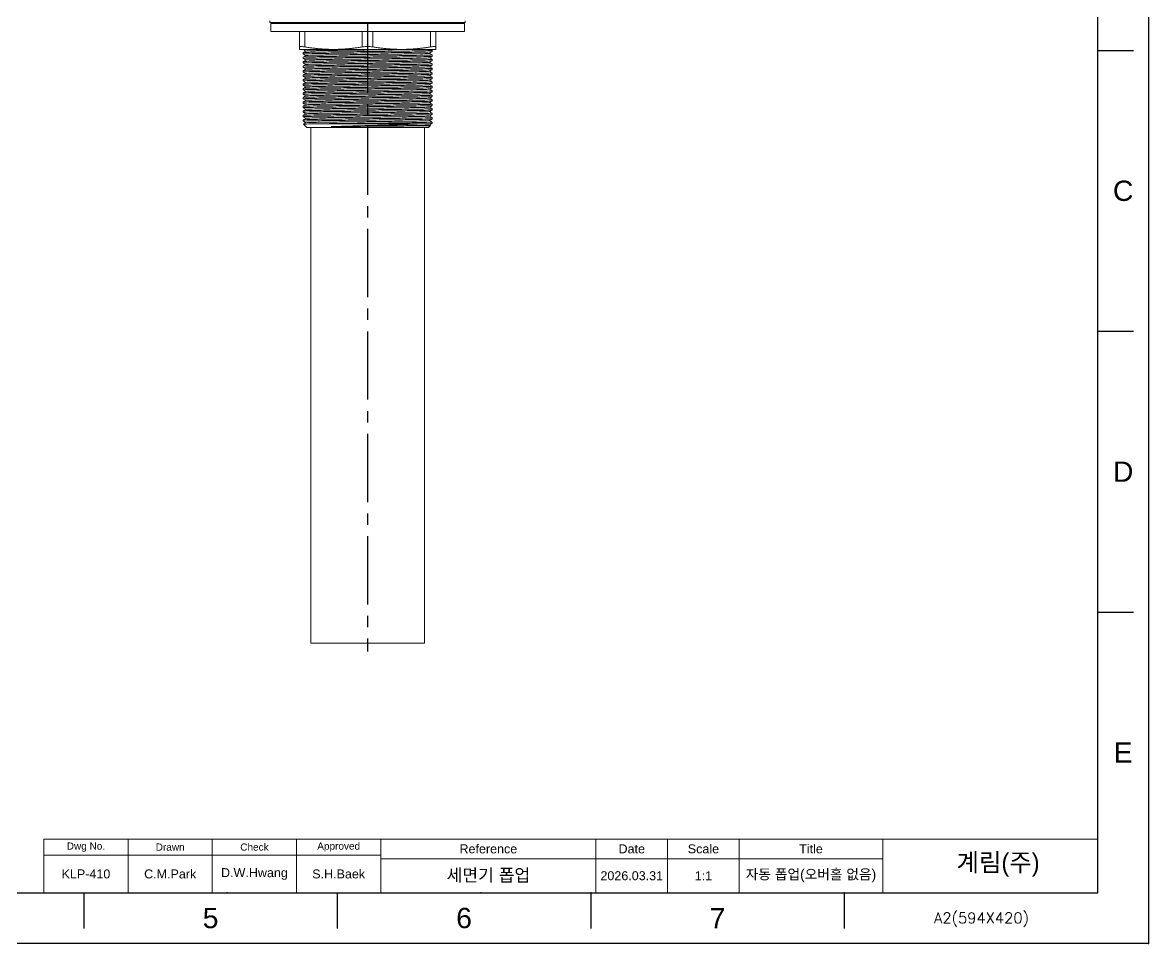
# Model space of a CAD drawing. Header units: millimetres. Extents: x -121 to 473, y -80 to 340.
# Drawn here: x 158.4 to 472.5, y -80 to 177 of the extents above; entities that cross this region are included whole.
import ezdxf

# ---------------------------------------------------------------- set-up
doc = ezdxf.new("R2010")
doc.units = ezdxf.units.MM
for name, pattern in [('CENTER', [47.5, 22, -8.5, 8.5, -8.5]), ('CENTER2', [28.575, 19.05, -3.175, 3.175, -3.175]), ('CENTERX2', [101.6, 63.5, -12.7, 12.7, -12.7])]:
    doc.linetypes.add(name, pattern=pattern)
for name, color, linetype in [('1', 7, 'Continuous'), ('Layer1', 1, 'CENTER'), ('TEXT', 2, 'Continuous')]:
    doc.layers.add(name, color=color, linetype=linetype)
doc.layers.add('FORM', color=7, linetype='Continuous', lineweight=13)
doc.styles.add('ROMANS', font='romans')
doc.styles.get("Standard").update_dxf_attribs({"font": 'arial.ttf'})

msp = doc.modelspace()

# ---------------------------------------------------------------- linework, layer by layer
for p, q in [((458.38, -65.82), (458.38, 325.9)), ((458.38, 169.21), (468.38, 169.21)), ((458.38, 90.87), (468.38, 90.87)), ((458.38, 12.52), (468.38, 12.52)), ((-107.28, -65.82), (458.38, -65.82)), ((175.55, -65.82), (175.55, -75.82)), ((246.25, -65.82), (246.25, -75.82)), ((316.96, -65.82), (316.96, -75.82)), ((387.67, -65.82), (387.67, -75.82)), ((458.38, -79.96), (458.38, -79.96))]:
    msp.add_line(p, q)
at = {"color": 0, "linetype": 'Continuous', "lineweight": 0}
for p, q in [((227.45, 177.53), (227.45, 177.03)), ((227.45, 177.03), (281.95, 177.03)), ((227.7, 176.73), (281.7, 176.73)), ((227.7, 176.73), (227.7, 174.53)), ((281.7, 176.73), (281.7, 174.53)), ((281.95, 177.53), (281.95, 177.03)), ((227.7, 174.53), (281.7, 174.53)), ((235.7, 170.22), (235.7, 174.53)), ((237.2, 170.22), (237.2, 174.53)), ((253.2, 170.22), (253.2, 174.53)), ((256.2, 170.22), (256.2, 174.53)), ((272.2, 170.22), (272.2, 174.53)), ((273.7, 170.22), (273.7, 174.53)), ((235.7, 169.53), (245.2, 169.53)), ((236.7, 169.53), (236.7, 169.49)), ((236.7, 168.62), (236.7, 168.24)), ((236.7, 167.37), (236.7, 166.99)), ((245.2, 169.53), (264.2, 169.53)), ((264.2, 169.53), (273.7, 169.53)), ((272.7, 169.25), (272.7, 168.86)), ((272.7, 168), (272.7, 167.61)), ((272.7, 166.75), (272.7, 166.36)), ((236.7, 166.12), (236.7, 165.74)), ((236.7, 164.87), (236.7, 164.49)), ((236.7, 163.62), (236.7, 163.24)), ((272.7, 165.5), (272.7, 165.11)), ((272.7, 164.25), (272.7, 163.86)), ((236.7, 162.37), (236.7, 161.99)), ((236.7, 161.12), (236.7, 160.74)), ((272.7, 163), (272.7, 162.61)), ((272.7, 161.75), (272.7, 161.36)), ((272.7, 160.5), (272.7, 160.11)), ((236.7, 159.87), (236.7, 159.49)), ((236.7, 158.62), (236.7, 158.24)), ((236.7, 157.37), (236.7, 156.99)), ((272.7, 159.25), (272.7, 158.86)), ((272.7, 158), (272.7, 157.61)), ((236.7, 156.12), (236.7, 155.74)), ((236.7, 154.87), (236.7, 154.49)), ((272.7, 156.75), (272.7, 156.36)), ((272.7, 155.5), (272.7, 155.11)), ((272.7, 154.25), (272.7, 153.86)), ((236.7, 153.62), (236.7, 153.24)), ((236.7, 152.37), (236.7, 151.99)), ((236.7, 151.12), (236.7, 150.74)), ((272.7, 153), (272.7, 152.61)), ((272.7, 151.75), (272.7, 151.36)), ((236.7, 149.87), (236.7, 149.49)), ((237.7, 147.74), (236.77, 148.67)), ((237.7, 147.74), (271.7, 147.74)), ((238.82, 147.74), (238.82, 3.84)), ((239.9, 148.74), (269.49, 148.74)), ((270.57, 147.74), (270.57, 3.84)), ((271.7, 147.74), (272.22, 148.27)), ((271.95, 148.43), (272.22, 148.27)), ((272.7, 150.5), (272.7, 150.11)), ((272.7, 149.25), (272.7, 148.86)), ((238.82, 3.84), (270.57, 3.84))]:
    msp.add_line(p, q, dxfattribs=at)
msp.add_lwpolyline([(-121.42, 340.04), (472.52, 340.04), (472.52, -79.96), (-121.42, -79.96)], close=True)
for centre, start, end in [((228, 176.73), 90, 180), ((281.4, 176.73), 0, 90)]:
    msp.add_arc(centre, 0.3, start, end, dxfattribs=at)
for points, knots in [([(237.2, 170.22), (237.12, 170.23), (237.05, 170.24), (236.8, 170.28), (236.63, 170.3), (236.33, 170.32), (236.2, 170.33), (235.99, 170.33), (235.91, 170.32), (235.77, 170.3), (235.73, 170.28), (235.7, 170.24), (235.7, 170.23), (235.7, 170.22)], [6.363823, 6.363823, 6.363823, 6.363823, 6.616137, 6.616137, 7.249257, 7.249257, 7.882377, 7.882377, 8.515497, 8.515497, 9.148617, 9.148617, 9.400932, 9.400932, 9.400932, 9.400932]), ([(256.2, 170.22), (256.12, 170.23), (256.04, 170.24), (255.76, 170.28), (255.55, 170.3), (255.13, 170.32), (254.91, 170.33), (254.49, 170.33), (254.27, 170.32), (253.84, 170.3), (253.63, 170.28), (253.35, 170.24), (253.27, 170.23), (253.2, 170.22)], [6.363823, 6.363823, 6.363823, 6.363823, 6.616137, 6.616137, 7.249257, 7.249257, 7.882377, 7.882377, 8.515497, 8.515497, 9.148617, 9.148617, 9.400932, 9.400932, 9.400932, 9.400932]), ([(273.7, 170.22), (273.7, 170.23), (273.69, 170.24), (273.67, 170.28), (273.62, 170.3), (273.49, 170.32), (273.4, 170.33), (273.19, 170.33), (273.06, 170.32), (272.77, 170.3), (272.6, 170.28), (272.35, 170.24), (272.27, 170.23), (272.2, 170.22)], [6.363823, 6.363823, 6.363823, 6.363823, 6.616137, 6.616137, 7.249257, 7.249257, 7.882377, 7.882377, 8.515497, 8.515497, 9.148617, 9.148617, 9.400932, 9.400932, 9.400932, 9.400932]), ([(236.7, 168.23), (236.68, 168.25), (236.74, 168.26), (237.22, 168.29), (238.01, 168.32), (240.39, 168.37), (241.97, 168.4), (245.71, 168.45), (247.83, 168.47), (252.37, 168.53), (254.73, 168.55), (259.37, 168.6), (261.62, 168.63), (265.68, 168.68), (267.47, 168.71), (270.35, 168.76), (271.41, 168.78), (272.48, 168.83), (272.7, 168.85), (272.7, 168.86)], [1769.23267, 1769.23267, 1769.23267, 1769.23267, 1772.180465, 1772.180465, 1779.212927, 1779.212927, 1786.245389, 1786.245389, 1793.277851, 1793.277851, 1800.310313, 1800.310313, 1807.342775, 1807.342775, 1814.375238, 1814.375238, 1821.4077, 1821.4077, 1826.309464, 1826.309464, 1826.309464, 1826.309464]), ([(236.7, 166.98), (236.68, 167), (236.79, 167.01), (237.5, 167.05), (238.4, 167.08), (240.99, 167.13), (242.66, 167.16), (246.54, 167.21), (248.72, 167.23), (253.31, 167.29), (255.67, 167.31), (260.28, 167.36), (262.48, 167.39), (266.42, 167.44), (268.12, 167.47), (270.81, 167.52), (271.76, 167.54), (272.55, 167.58), (272.7, 167.6), (272.7, 167.61)], [1655.770824, 1655.770824, 1655.770824, 1655.770824, 1659.66107, 1659.66107, 1666.693532, 1666.693532, 1673.725994, 1673.725994, 1680.758457, 1680.758457, 1687.790919, 1687.790919, 1694.823381, 1694.823381, 1701.855843, 1701.855843, 1708.888305, 1708.888305, 1712.847909, 1712.847909, 1712.847909, 1712.847909]), ([(236.7, 169.48), (236.69, 169.49), (236.71, 169.5), (236.84, 169.51), (236.96, 169.52), (237.12, 169.53)], [1882.694138, 1882.694138, 1882.694138, 1882.694138, 1884.699859, 1884.699859, 1886.961269, 1886.961269, 1886.961269, 1886.961269]), ([(272.69, 169.25), (272.69, 169.25), (272.69, 169.25), (272.73, 169.22), (272.31, 169.2), (270.6, 169.15), (269.33, 169.12), (266.09, 169.07), (264.16, 169.04), (259.87, 168.99), (257.56, 168.97), (252.88, 168.91), (250.54, 168.89), (246.16, 168.84), (244.15, 168.81), (240.72, 168.76), (239.33, 168.73), (237.37, 168.68), (236.81, 168.66), (236.7, 168.63), (236.7, 168.62), (236.7, 168.62)], [1729.930789, 1729.930789, 1729.930789, 1729.930789, 1729.985692, 1729.985692, 1737.018154, 1737.018154, 1744.050616, 1744.050616, 1751.083078, 1751.083078, 1758.11554, 1758.11554, 1765.148002, 1765.148002, 1772.180465, 1772.180465, 1779.212927, 1779.212927, 1786.245389, 1786.245389, 1787.004785, 1787.004785, 1787.004785, 1787.004785]), ([(272.69, 168), (272.73, 167.98), (272.42, 167.96), (271.04, 167.91), (269.87, 167.88), (266.81, 167.83), (264.95, 167.8), (260.77, 167.75), (258.49, 167.73), (253.82, 167.67), (251.47, 167.65), (247, 167.6), (244.93, 167.57), (241.34, 167.52), (239.85, 167.49), (237.67, 167.44), (237, 167.42), (236.72, 167.38), (236.7, 167.38), (236.7, 167.37)], [1843.389216, 1843.389216, 1843.389216, 1843.389216, 1849.537548, 1849.537548, 1856.570011, 1856.570011, 1863.602473, 1863.602473, 1870.634935, 1870.634935, 1877.667397, 1877.667397, 1884.699859, 1884.699859, 1891.732321, 1891.732321, 1898.764784, 1898.764784, 1900.46478, 1900.46478, 1900.46478, 1900.46478]), ([(272.69, 166.75), (272.73, 166.73), (272.51, 166.71), (271.43, 166.67), (270.37, 166.64), (267.5, 166.59), (265.72, 166.56), (261.65, 166.51), (259.41, 166.49), (254.77, 166.44), (252.41, 166.41), (247.87, 166.36), (245.74, 166.33), (242, 166.28), (240.42, 166.25), (238.02, 166.2), (237.23, 166.18), (236.76, 166.14), (236.7, 166.13), (236.7, 166.12)], [1956.849409, 1956.849409, 1956.849409, 1956.849409, 1962.056943, 1962.056943, 1969.089405, 1969.089405, 1976.121867, 1976.121867, 1983.154329, 1983.154329, 1990.186792, 1990.186792, 1997.219254, 1997.219254, 2004.251716, 2004.251716, 2011.284178, 2011.284178, 2013.92599, 2013.92599, 2013.92599, 2013.92599]), ([(267.35, 169.53), (265.91, 169.51), (264.18, 169.48), (262.29, 169.46), (260.39, 169.43), (258.32, 169.41), (256.21, 169.39), (254.11, 169.36), (251.97, 169.34), (249.94, 169.31), (247.91, 169.29), (245.98, 169.26), (244.3, 169.24), (242.61, 169.21), (241.16, 169.19), (240.05, 169.17), (238.93, 169.14), (238.15, 169.12), (237.75, 169.09), (237.57, 169.08), (237.47, 169.07), (237.45, 169.06)], [96.566114, 96.566114, 96.566114, 96.566114, 96.933875, 96.933875, 96.933875, 97.301405, 97.301405, 97.301405, 97.668742, 97.668742, 97.668742, 98.036624, 98.036624, 98.036624, 98.404044, 98.404044, 98.404044, 98.771657, 98.771657, 98.771657, 98.940197, 98.940197, 98.940197, 98.940197]), ([(271.94, 168.43), (271.9, 168.4), (271.47, 168.38), (270.67, 168.35), (269.87, 168.33), (268.71, 168.3), (267.26, 168.28), (265.81, 168.26), (264.07, 168.23), (262.17, 168.21), (260.26, 168.18), (258.19, 168.16), (256.08, 168.13), (253.97, 168.11), (251.84, 168.08), (249.81, 168.06), (247.78, 168.04), (245.87, 168.01), (244.19, 167.99), (242.51, 167.96), (241.08, 167.94), (239.98, 167.91), (238.88, 167.89), (238.11, 167.87), (237.73, 167.84), (237.56, 167.83), (237.47, 167.82), (237.45, 167.81)], [102.121733, 102.121733, 102.121733, 102.121733, 102.48903, 102.48903, 102.48903, 102.857057, 102.857057, 102.857057, 103.224813, 103.224813, 103.224813, 103.592339, 103.592339, 103.592339, 103.959672, 103.959672, 103.959672, 104.327542, 104.327542, 104.327542, 104.694955, 104.694955, 104.694955, 105.062549, 105.062549, 105.062549, 105.223382, 105.223382, 105.223382, 105.223382]), ([(271.94, 167.18), (271.9, 167.15), (271.47, 167.13), (270.67, 167.1), (269.87, 167.08), (268.71, 167.05), (267.26, 167.03), (265.81, 167.01), (264.07, 166.98), (262.17, 166.96), (260.26, 166.93), (258.19, 166.91), (256.08, 166.88), (253.97, 166.86), (251.84, 166.83), (249.81, 166.81), (247.78, 166.79), (245.87, 166.76), (244.19, 166.74), (242.51, 166.71), (241.08, 166.69), (239.98, 166.66), (238.88, 166.64), (238.11, 166.62), (237.73, 166.59), (237.56, 166.58), (237.47, 166.57), (237.45, 166.56)], [108.404918, 108.404918, 108.404918, 108.404918, 108.772215, 108.772215, 108.772215, 109.140242, 109.140242, 109.140242, 109.507999, 109.507999, 109.507999, 109.875524, 109.875524, 109.875524, 110.242858, 110.242858, 110.242858, 110.610728, 110.610728, 110.610728, 110.97814, 110.97814, 110.97814, 111.345734, 111.345734, 111.345734, 111.506568, 111.506568, 111.506568, 111.506568]), ([(236.7, 164.48), (236.66, 164.51), (236.93, 164.53), (238.2, 164.57), (239.32, 164.6), (242.31, 164.65), (244.14, 164.68), (248.27, 164.73), (250.53, 164.75), (255.2, 164.81), (257.55, 164.83), (262.05, 164.88), (264.15, 164.91), (267.8, 164.96), (269.32, 164.99), (271.59, 165.04), (272.31, 165.06), (272.66, 165.1), (272.7, 165.11), (272.7, 165.11)], [1428.848506, 1428.848506, 1428.848506, 1428.848506, 1434.622281, 1434.622281, 1441.654743, 1441.654743, 1448.687205, 1448.687205, 1455.719667, 1455.719667, 1462.75213, 1462.75213, 1469.784592, 1469.784592, 1476.817054, 1476.817054, 1483.849516, 1483.849516, 1485.924542, 1485.924542, 1485.924542, 1485.924542]), ([(236.7, 163.23), (236.66, 163.26), (237.03, 163.28), (238.61, 163.33), (239.85, 163.36), (243.01, 163.41), (244.92, 163.44), (249.16, 163.49), (251.46, 163.51), (256.14, 163.57), (258.48, 163.59), (262.9, 163.64), (264.94, 163.67), (268.44, 163.72), (269.86, 163.75), (271.91, 163.8), (272.51, 163.82), (272.69, 163.85), (272.7, 163.86), (272.7, 163.86)], [1315.389303, 1315.389303, 1315.389303, 1315.389303, 1322.102886, 1322.102886, 1329.135348, 1329.135348, 1336.167811, 1336.167811, 1343.200273, 1343.200273, 1350.232735, 1350.232735, 1357.265197, 1357.265197, 1364.297659, 1364.297659, 1371.330121, 1371.330121, 1372.463987, 1372.463987, 1372.463987, 1372.463987]), ([(236.7, 165.73), (236.67, 165.75), (236.85, 165.77), (237.83, 165.81), (238.84, 165.84), (241.63, 165.89), (243.38, 165.92), (247.39, 165.97), (249.62, 165.99), (254.25, 166.05), (256.62, 166.07), (261.17, 166.12), (263.32, 166.15), (267.13, 166.2), (268.74, 166.23), (271.22, 166.28), (272.06, 166.3), (272.61, 166.34), (272.7, 166.35), (272.7, 166.36)], [1542.309226, 1542.309226, 1542.309226, 1542.309226, 1547.141675, 1547.141675, 1554.174138, 1554.174138, 1561.2066, 1561.2066, 1568.239062, 1568.239062, 1575.271524, 1575.271524, 1582.303986, 1582.303986, 1589.336448, 1589.336448, 1596.368911, 1596.368911, 1599.38606, 1599.38606, 1599.38606, 1599.38606]), ([(272.69, 165.5), (272.72, 165.49), (272.58, 165.47), (271.77, 165.43), (270.82, 165.4), (268.15, 165.35), (266.45, 165.32), (262.52, 165.27), (260.32, 165.25), (255.71, 165.2), (253.35, 165.17), (248.76, 165.12), (246.57, 165.09), (242.69, 165.04), (241.02, 165.01), (238.42, 164.96), (237.51, 164.94), (236.82, 164.9), (236.7, 164.89), (236.7, 164.87)], [2070.310733, 2070.310733, 2070.310733, 2070.310733, 2074.576338, 2074.576338, 2081.6088, 2081.6088, 2088.641262, 2088.641262, 2095.673724, 2095.673724, 2102.706186, 2102.706186, 2109.738648, 2109.738648, 2116.771111, 2116.771111, 2123.803573, 2123.803573, 2127.387783, 2127.387783, 2127.387783, 2127.387783]), ([(272.69, 164.25), (272.72, 164.24), (272.64, 164.23), (272.07, 164.19), (271.24, 164.16), (268.77, 164.11), (267.16, 164.09), (263.36, 164.03), (261.21, 164.01), (256.66, 163.96), (254.29, 163.93), (249.66, 163.88), (247.43, 163.85), (243.41, 163.8), (241.66, 163.78), (238.86, 163.72), (237.84, 163.7), (236.89, 163.66), (236.7, 163.64), (236.7, 163.62)], [2183.772555, 2183.772555, 2183.772555, 2183.772555, 2187.095732, 2187.095732, 2194.128194, 2194.128194, 2201.160656, 2201.160656, 2208.193119, 2208.193119, 2215.225581, 2215.225581, 2222.258043, 2222.258043, 2229.290505, 2229.290505, 2236.322967, 2236.322967, 2240.84953, 2240.84953, 2240.84953, 2240.84953]), ([(271.94, 165.93), (271.9, 165.9), (271.47, 165.88), (270.67, 165.85), (269.87, 165.83), (268.71, 165.8), (267.26, 165.78), (265.81, 165.76), (264.07, 165.73), (262.17, 165.71), (260.26, 165.68), (258.19, 165.66), (256.08, 165.63), (253.97, 165.61), (251.84, 165.58), (249.81, 165.56), (247.78, 165.54), (245.87, 165.51), (244.19, 165.49), (242.51, 165.46), (241.08, 165.44), (239.98, 165.41), (238.88, 165.39), (238.11, 165.37), (237.73, 165.34), (237.56, 165.33), (237.47, 165.32), (237.45, 165.31)], [114.688104, 114.688104, 114.688104, 114.688104, 115.055401, 115.055401, 115.055401, 115.423428, 115.423428, 115.423428, 115.791184, 115.791184, 115.791184, 116.158709, 116.158709, 116.158709, 116.526043, 116.526043, 116.526043, 116.893913, 116.893913, 116.893913, 117.261326, 117.261326, 117.261326, 117.628919, 117.628919, 117.628919, 117.789753, 117.789753, 117.789753, 117.789753]), ([(271.94, 164.68), (271.9, 164.65), (271.47, 164.63), (270.67, 164.6), (269.87, 164.58), (268.71, 164.55), (267.26, 164.53), (265.81, 164.51), (264.07, 164.48), (262.17, 164.46), (260.26, 164.43), (258.19, 164.41), (256.08, 164.38), (253.97, 164.36), (251.84, 164.33), (249.81, 164.31), (247.78, 164.29), (245.87, 164.26), (244.19, 164.24), (242.51, 164.21), (241.08, 164.19), (239.98, 164.16), (238.88, 164.14), (238.11, 164.12), (237.73, 164.09), (237.56, 164.08), (237.47, 164.07), (237.45, 164.06)], [120.971289, 120.971289, 120.971289, 120.971289, 121.338586, 121.338586, 121.338586, 121.706613, 121.706613, 121.706613, 122.074369, 122.074369, 122.074369, 122.441895, 122.441895, 122.441895, 122.809228, 122.809228, 122.809228, 123.177098, 123.177098, 123.177098, 123.544511, 123.544511, 123.544511, 123.912104, 123.912104, 123.912104, 124.072938, 124.072938, 124.072938, 124.072938]), ([(271.94, 163.43), (271.9, 163.4), (271.47, 163.38), (270.67, 163.35), (269.87, 163.33), (268.71, 163.3), (267.26, 163.28), (265.81, 163.26), (264.07, 163.23), (262.17, 163.21), (260.26, 163.18), (258.19, 163.16), (256.08, 163.13), (253.97, 163.11), (251.84, 163.08), (249.81, 163.06), (247.78, 163.04), (245.87, 163.01), (244.19, 162.99), (242.51, 162.96), (241.08, 162.94), (239.98, 162.91), (238.88, 162.89), (238.11, 162.87), (237.73, 162.84), (237.56, 162.83), (237.47, 162.82), (237.45, 162.81)], [127.254474, 127.254474, 127.254474, 127.254474, 127.621771, 127.621771, 127.621771, 127.989798, 127.989798, 127.989798, 128.357555, 128.357555, 128.357555, 128.72508, 128.72508, 128.72508, 129.092414, 129.092414, 129.092414, 129.460284, 129.460284, 129.460284, 129.827696, 129.827696, 129.827696, 130.19529, 130.19529, 130.19529, 130.356123, 130.356123, 130.356123, 130.356123]), ([(236.7, 160.73), (236.69, 160.74), (236.7, 160.75), (236.9, 160.78), (237.51, 160.8), (239.58, 160.85), (241.01, 160.88), (244.52, 160.93), (246.56, 160.96), (250.99, 161.01), (253.33, 161.04), (258.02, 161.09), (260.31, 161.11), (264.54, 161.16), (266.44, 161.19), (269.6, 161.24), (270.82, 161.27), (272.33, 161.32), (272.7, 161.34), (272.7, 161.36)], [1088.471465, 1088.471465, 1088.471465, 1088.471465, 1090.031635, 1090.031635, 1097.064097, 1097.064097, 1104.096559, 1104.096559, 1111.129021, 1111.129021, 1118.161484, 1118.161484, 1125.193946, 1125.193946, 1132.226408, 1132.226408, 1139.25887, 1139.25887, 1145.54683, 1145.54683, 1145.54683, 1145.54683]), ([(272.69, 163), (272.71, 162.99), (272.67, 162.98), (272.32, 162.95), (271.6, 162.92), (269.35, 162.87), (267.83, 162.85), (264.18, 162.79), (262.09, 162.77), (257.59, 162.72), (255.24, 162.69), (250.57, 162.64), (248.31, 162.61), (244.17, 162.56), (242.34, 162.54), (239.34, 162.48), (238.21, 162.46), (236.97, 162.41), (236.7, 162.39), (236.7, 162.37)], [2297.234249, 2297.234249, 2297.234249, 2297.234249, 2299.615127, 2299.615127, 2306.647589, 2306.647589, 2313.680051, 2313.680051, 2320.712513, 2320.712513, 2327.744975, 2327.744975, 2334.777437, 2334.777437, 2341.8099, 2341.8099, 2348.842362, 2348.842362, 2354.310604, 2354.310604, 2354.310604, 2354.310604]), ([(236.7, 161.98), (236.7, 161.99), (236.7, 161.99), (236.74, 162.02), (237.23, 162.04), (239.07, 162.09), (240.41, 162.12), (243.75, 162.17), (245.73, 162.2), (250.07, 162.25), (252.39, 162.28), (257.08, 162.33), (259.4, 162.35), (263.74, 162.4), (265.71, 162.43), (269.04, 162.48), (270.36, 162.51), (272.19, 162.56), (272.67, 162.59), (272.7, 162.61), (272.7, 162.61), (272.7, 162.61)], [1201.931224, 1201.931224, 1201.931224, 1201.931224, 1202.55103, 1202.55103, 1209.583492, 1209.583492, 1216.615954, 1216.615954, 1223.648416, 1223.648416, 1230.680878, 1230.680878, 1237.71334, 1237.71334, 1244.745803, 1244.745803, 1251.778265, 1251.778265, 1258.810727, 1258.810727, 1259.005033, 1259.005033, 1259.005033, 1259.005033]), ([(272.69, 161.75), (272.7, 161.75), (272.69, 161.74), (272.52, 161.71), (271.92, 161.68), (269.88, 161.63), (268.46, 161.61), (264.97, 161.55), (262.94, 161.53), (258.52, 161.48), (256.18, 161.45), (251.5, 161.4), (249.2, 161.37), (244.95, 161.32), (243.04, 161.3), (239.87, 161.24), (238.63, 161.22), (237.08, 161.17), (236.7, 161.15), (236.7, 161.12)], [2410.695186, 2410.695186, 2410.695186, 2410.695186, 2412.134521, 2412.134521, 2419.166983, 2419.166983, 2426.199446, 2426.199446, 2433.231908, 2433.231908, 2440.26437, 2440.26437, 2447.296832, 2447.296832, 2454.329294, 2454.329294, 2461.361756, 2461.361756, 2467.770371, 2467.770371, 2467.770371, 2467.770371]), ([(272.69, 160.5), (272.7, 160.5), (272.7, 160.5), (272.68, 160.47), (272.2, 160.44), (270.38, 160.39), (269.06, 160.37), (265.74, 160.31), (263.77, 160.29), (259.44, 160.24), (257.12, 160.21), (252.43, 160.16), (250.11, 160.13), (245.77, 160.08), (243.79, 160.06), (240.43, 160), (239.1, 159.98), (237.24, 159.93), (236.74, 159.9), (236.7, 159.87), (236.7, 159.87), (236.7, 159.87)], [2524.154731, 2524.154731, 2524.154731, 2524.154731, 2524.653916, 2524.653916, 2531.686378, 2531.686378, 2538.71884, 2538.71884, 2545.751302, 2545.751302, 2552.783764, 2552.783764, 2559.816227, 2559.816227, 2566.848689, 2566.848689, 2573.881151, 2573.881151, 2580.913613, 2580.913613, 2581.228452, 2581.228452, 2581.228452, 2581.228452]), ([(271.94, 162.18), (271.9, 162.15), (271.47, 162.13), (270.67, 162.1), (269.87, 162.08), (268.71, 162.05), (267.26, 162.03), (265.81, 162.01), (264.07, 161.98), (262.17, 161.96), (260.26, 161.93), (258.19, 161.91), (256.08, 161.88), (253.97, 161.86), (251.84, 161.83), (249.81, 161.81), (247.78, 161.79), (245.87, 161.76), (244.19, 161.74), (242.51, 161.71), (241.08, 161.69), (239.98, 161.66), (238.88, 161.64), (238.11, 161.62), (237.73, 161.59), (237.56, 161.58), (237.47, 161.57), (237.45, 161.56)], [133.537659, 133.537659, 133.537659, 133.537659, 133.904956, 133.904956, 133.904956, 134.272983, 134.272983, 134.272983, 134.64074, 134.64074, 134.64074, 135.008265, 135.008265, 135.008265, 135.375599, 135.375599, 135.375599, 135.743469, 135.743469, 135.743469, 136.110882, 136.110882, 136.110882, 136.478475, 136.478475, 136.478475, 136.639309, 136.639309, 136.639309, 136.639309]), ([(271.94, 160.93), (271.9, 160.9), (271.47, 160.88), (270.67, 160.85), (269.87, 160.83), (268.71, 160.8), (267.26, 160.78), (265.81, 160.76), (264.07, 160.73), (262.17, 160.71), (260.26, 160.68), (258.19, 160.66), (256.08, 160.63), (253.97, 160.61), (251.84, 160.58), (249.81, 160.56), (247.78, 160.54), (245.87, 160.51), (244.19, 160.49), (242.51, 160.46), (241.08, 160.44), (239.98, 160.41), (238.88, 160.39), (238.11, 160.37), (237.73, 160.34), (237.56, 160.33), (237.47, 160.32), (237.45, 160.31)], [139.820845, 139.820845, 139.820845, 139.820845, 140.188142, 140.188142, 140.188142, 140.556169, 140.556169, 140.556169, 140.923925, 140.923925, 140.923925, 141.291451, 141.291451, 141.291451, 141.658784, 141.658784, 141.658784, 142.026654, 142.026654, 142.026654, 142.394067, 142.394067, 142.394067, 142.76166, 142.76166, 142.76166, 142.922494, 142.922494, 142.922494, 142.922494]), ([(236.7, 156.98), (236.67, 157), (236.82, 157.02), (237.67, 157.06), (238.63, 157.08), (241.33, 157.14), (243.04, 157.16), (246.99, 157.21), (249.19, 157.24), (253.8, 157.29), (256.17, 157.32), (260.75, 157.37), (262.93, 157.39), (266.8, 157.45), (268.45, 157.47), (271.03, 157.52), (271.92, 157.55), (272.59, 157.59), (272.7, 157.6), (272.7, 157.61)], [748.086856, 748.086856, 748.086856, 748.086856, 752.473451, 752.473451, 759.505913, 759.505913, 766.538376, 766.538376, 773.570838, 773.570838, 780.6033, 780.6033, 787.635762, 787.635762, 794.668224, 794.668224, 801.700686, 801.700686, 805.163876, 805.163876, 805.163876, 805.163876]), ([(236.7, 159.48), (236.68, 159.49), (236.73, 159.5), (237.11, 159.54), (237.84, 159.56), (240.12, 159.62), (241.65, 159.64), (245.32, 159.69), (247.42, 159.72), (251.92, 159.77), (254.28, 159.8), (258.94, 159.85), (261.2, 159.87), (265.32, 159.93), (267.15, 159.95), (270.12, 160), (271.23, 160.03), (272.43, 160.07), (272.7, 160.09), (272.7, 160.11)], [975.010395, 975.010395, 975.010395, 975.010395, 977.51224, 977.51224, 984.544703, 984.544703, 991.577165, 991.577165, 998.609627, 998.609627, 1005.642089, 1005.642089, 1012.674551, 1012.674551, 1019.707013, 1019.707013, 1026.739476, 1026.739476, 1032.08686, 1032.08686, 1032.08686, 1032.08686]), ([(236.7, 158.23), (236.68, 158.25), (236.77, 158.26), (237.36, 158.3), (238.21, 158.32), (240.7, 158.38), (242.33, 158.4), (246.14, 158.45), (248.3, 158.48), (252.86, 158.53), (255.23, 158.56), (259.85, 158.61), (262.07, 158.63), (266.08, 158.69), (267.82, 158.71), (270.59, 158.76), (271.6, 158.79), (272.52, 158.83), (272.7, 158.85), (272.7, 158.86)], [861.548649, 861.548649, 861.548649, 861.548649, 864.992846, 864.992846, 872.025308, 872.025308, 879.05777, 879.05777, 886.090232, 886.090232, 893.122694, 893.122694, 900.155157, 900.155157, 907.187619, 907.187619, 914.220081, 914.220081, 918.625664, 918.625664, 918.625664, 918.625664]), ([(272.69, 159.25), (272.74, 159.23), (272.38, 159.2), (270.84, 159.15), (269.62, 159.13), (266.47, 159.07), (264.58, 159.05), (260.35, 159), (258.06, 158.97), (253.37, 158.92), (251.03, 158.89), (246.6, 158.84), (244.56, 158.82), (241.04, 158.76), (239.6, 158.74), (237.52, 158.69), (236.9, 158.66), (236.71, 158.63), (236.7, 158.63), (236.7, 158.62)], [2637.612759, 2637.612759, 2637.612759, 2637.612759, 2644.205773, 2644.205773, 2651.238235, 2651.238235, 2658.270697, 2658.270697, 2665.303159, 2665.303159, 2672.335621, 2672.335621, 2679.368083, 2679.368083, 2686.400546, 2686.400546, 2693.433008, 2693.433008, 2694.687648, 2694.687648, 2694.687648, 2694.687648]), ([(272.69, 158), (272.73, 157.98), (272.47, 157.96), (271.25, 157.91), (270.14, 157.89), (267.18, 157.84), (265.36, 157.81), (261.24, 157.76), (258.98, 157.73), (254.32, 157.68), (251.96, 157.65), (247.46, 157.6), (245.35, 157.58), (241.68, 157.53), (240.14, 157.5), (237.85, 157.45), (237.12, 157.42), (236.74, 157.39), (236.7, 157.38), (236.7, 157.37)], [2751.072194, 2751.072194, 2751.072194, 2751.072194, 2756.725167, 2756.725167, 2763.757629, 2763.757629, 2770.790091, 2770.790091, 2777.822554, 2777.822554, 2784.855016, 2784.855016, 2791.887478, 2791.887478, 2798.91994, 2798.91994, 2805.952402, 2805.952402, 2808.148362, 2808.148362, 2808.148362, 2808.148362]), ([(271.94, 159.68), (271.9, 159.65), (271.47, 159.63), (270.67, 159.6), (269.87, 159.58), (268.71, 159.55), (267.26, 159.53), (265.81, 159.51), (264.07, 159.48), (262.17, 159.46), (260.26, 159.43), (258.19, 159.41), (256.08, 159.38), (253.97, 159.36), (251.84, 159.33), (249.81, 159.31), (247.78, 159.29), (245.87, 159.26), (244.19, 159.24), (242.51, 159.21), (241.08, 159.19), (239.98, 159.16), (238.88, 159.14), (238.11, 159.12), (237.73, 159.09), (237.56, 159.08), (237.47, 159.07), (237.45, 159.06)], [146.10403, 146.10403, 146.10403, 146.10403, 146.471327, 146.471327, 146.471327, 146.839354, 146.839354, 146.839354, 147.20711, 147.20711, 147.20711, 147.574636, 147.574636, 147.574636, 147.94197, 147.94197, 147.94197, 148.30984, 148.30984, 148.30984, 148.677252, 148.677252, 148.677252, 149.044846, 149.044846, 149.044846, 149.205679, 149.205679, 149.205679, 149.205679]), ([(271.94, 158.43), (271.9, 158.4), (271.47, 158.38), (270.67, 158.35), (269.87, 158.33), (268.71, 158.3), (267.26, 158.28), (265.81, 158.26), (264.07, 158.23), (262.17, 158.21), (260.26, 158.18), (258.19, 158.16), (256.08, 158.13), (253.97, 158.11), (251.84, 158.08), (249.81, 158.06), (247.78, 158.04), (245.87, 158.01), (244.19, 157.99), (242.51, 157.96), (241.08, 157.94), (239.98, 157.91), (238.88, 157.89), (238.11, 157.87), (237.73, 157.84), (237.56, 157.83), (237.47, 157.82), (237.45, 157.81)], [152.387215, 152.387215, 152.387215, 152.387215, 152.754512, 152.754512, 152.754512, 153.122539, 153.122539, 153.122539, 153.490296, 153.490296, 153.490296, 153.857821, 153.857821, 153.857821, 154.225155, 154.225155, 154.225155, 154.593025, 154.593025, 154.593025, 154.960437, 154.960437, 154.960437, 155.328031, 155.328031, 155.328031, 155.488865, 155.488865, 155.488865, 155.488865]), ([(271.94, 157.18), (271.9, 157.15), (271.47, 157.13), (270.67, 157.1), (269.87, 157.08), (268.71, 157.05), (267.26, 157.03), (265.81, 157.01), (264.07, 156.98), (262.17, 156.96), (260.26, 156.93), (258.19, 156.91), (256.08, 156.88), (253.97, 156.86), (251.84, 156.83), (249.81, 156.81), (247.78, 156.79), (245.87, 156.76), (244.19, 156.74), (242.51, 156.71), (241.08, 156.69), (239.98, 156.66), (238.88, 156.64), (238.11, 156.62), (237.73, 156.59), (237.56, 156.58), (237.47, 156.57), (237.45, 156.56)], [158.670401, 158.670401, 158.670401, 158.670401, 159.037698, 159.037698, 159.037698, 159.405725, 159.405725, 159.405725, 159.773481, 159.773481, 159.773481, 160.141006, 160.141006, 160.141006, 160.50834, 160.50834, 160.50834, 160.87621, 160.87621, 160.87621, 161.243623, 161.243623, 161.243623, 161.611216, 161.611216, 161.611216, 161.77205, 161.77205, 161.77205, 161.77205]), ([(236.7, 154.48), (236.66, 154.51), (236.98, 154.53), (238.41, 154.58), (239.59, 154.6), (242.67, 154.66), (244.55, 154.68), (248.74, 154.73), (251.02, 154.76), (255.69, 154.81), (258.04, 154.84), (262.5, 154.89), (264.57, 154.91), (268.14, 154.97), (269.61, 154.99), (271.76, 155.04), (272.42, 155.07), (272.67, 155.1), (272.7, 155.11), (272.7, 155.11)], [521.16564, 521.16564, 521.16564, 521.16564, 527.434662, 527.434662, 534.467124, 534.467124, 541.499586, 541.499586, 548.532049, 548.532049, 555.564511, 555.564511, 562.596973, 562.596973, 569.629435, 569.629435, 576.661897, 576.661897, 578.241033, 578.241033, 578.241033, 578.241033]), ([(236.7, 155.73), (236.67, 155.75), (236.89, 155.77), (238.02, 155.82), (239.09, 155.84), (241.98, 155.9), (243.78, 155.92), (247.85, 155.97), (250.1, 156), (254.75, 156.05), (257.11, 156.08), (261.64, 156.13), (263.76, 156.15), (267.49, 156.21), (269.05, 156.23), (271.42, 156.28), (272.2, 156.31), (272.64, 156.34), (272.7, 156.35), (272.7, 156.36)], [634.625642, 634.625642, 634.625642, 634.625642, 639.954057, 639.954057, 646.986519, 646.986519, 654.018981, 654.018981, 661.051443, 661.051443, 668.083905, 668.083905, 675.116367, 675.116367, 682.14883, 682.14883, 689.181292, 689.181292, 691.702123, 691.702123, 691.702123, 691.702123]), ([(272.69, 156.75), (272.72, 156.73), (272.55, 156.72), (271.61, 156.67), (270.61, 156.65), (267.85, 156.6), (266.11, 156.57), (262.11, 156.52), (259.89, 156.49), (255.27, 156.44), (252.9, 156.41), (248.33, 156.36), (246.18, 156.34), (242.36, 156.29), (240.73, 156.26), (238.23, 156.21), (237.37, 156.18), (236.79, 156.15), (236.7, 156.13), (236.7, 156.12)], [2864.533061, 2864.533061, 2864.533061, 2864.533061, 2869.244562, 2869.244562, 2876.277024, 2876.277024, 2883.309486, 2883.309486, 2890.341948, 2890.341948, 2897.37441, 2897.37441, 2904.406873, 2904.406873, 2911.439335, 2911.439335, 2918.471797, 2918.471797, 2921.609958, 2921.609958, 2921.609958, 2921.609958]), ([(272.69, 155.5), (272.72, 155.49), (272.61, 155.47), (271.93, 155.43), (271.05, 155.41), (268.48, 155.36), (266.83, 155.33), (262.96, 155.28), (260.79, 155.25), (256.21, 155.2), (253.84, 155.18), (249.23, 155.12), (247.02, 155.1), (243.07, 155.05), (241.35, 155.02), (238.65, 154.97), (237.68, 154.94), (236.85, 154.9), (236.7, 154.89), (236.7, 154.87)], [2977.994726, 2977.994726, 2977.994726, 2977.994726, 2981.763956, 2981.763956, 2988.796418, 2988.796418, 2995.828881, 2995.828881, 3002.861343, 3002.861343, 3009.893805, 3009.893805, 3016.926267, 3016.926267, 3023.958729, 3023.958729, 3030.991191, 3030.991191, 3035.071804, 3035.071804, 3035.071804, 3035.071804]), ([(272.69, 154.25), (272.71, 154.24), (272.66, 154.23), (272.21, 154.19), (271.43, 154.17), (269.08, 154.12), (267.51, 154.09), (263.79, 154.04), (261.67, 154.01), (257.15, 153.96), (254.79, 153.94), (250.14, 153.88), (247.89, 153.86), (243.81, 153.81), (242.01, 153.78), (239.11, 153.73), (238.03, 153.7), (236.93, 153.66), (236.7, 153.64), (236.7, 153.62)], [3091.456559, 3091.456559, 3091.456559, 3091.456559, 3094.283351, 3094.283351, 3101.315813, 3101.315813, 3108.348275, 3108.348275, 3115.380737, 3115.380737, 3122.4132, 3122.4132, 3129.445662, 3129.445662, 3136.478124, 3136.478124, 3143.510586, 3143.510586, 3148.533275, 3148.533275, 3148.533275, 3148.533275]), ([(271.94, 155.93), (271.9, 155.9), (271.47, 155.88), (270.67, 155.85), (269.87, 155.83), (268.71, 155.8), (267.26, 155.78), (265.81, 155.76), (264.07, 155.73), (262.17, 155.71), (260.26, 155.68), (258.19, 155.66), (256.08, 155.63), (253.97, 155.61), (251.84, 155.58), (249.81, 155.56), (247.78, 155.54), (245.87, 155.51), (244.19, 155.49), (242.51, 155.46), (241.08, 155.44), (239.98, 155.41), (238.88, 155.39), (238.11, 155.37), (237.73, 155.34), (237.56, 155.33), (237.47, 155.32), (237.45, 155.31)], [164.953586, 164.953586, 164.953586, 164.953586, 165.320883, 165.320883, 165.320883, 165.68891, 165.68891, 165.68891, 166.056666, 166.056666, 166.056666, 166.424192, 166.424192, 166.424192, 166.791525, 166.791525, 166.791525, 167.159395, 167.159395, 167.159395, 167.526808, 167.526808, 167.526808, 167.894402, 167.894402, 167.894402, 168.055235, 168.055235, 168.055235, 168.055235]), ([(271.94, 154.68), (271.9, 154.65), (271.47, 154.63), (270.67, 154.6), (269.87, 154.58), (268.71, 154.55), (267.26, 154.53), (265.81, 154.51), (264.07, 154.48), (262.17, 154.46), (260.26, 154.43), (258.19, 154.41), (256.08, 154.38), (253.97, 154.36), (251.84, 154.33), (249.81, 154.31), (247.78, 154.29), (245.87, 154.26), (244.19, 154.24), (242.51, 154.21), (241.08, 154.19), (239.98, 154.16), (238.88, 154.14), (238.11, 154.12), (237.73, 154.09), (237.56, 154.08), (237.47, 154.07), (237.45, 154.06)], [171.236771, 171.236771, 171.236771, 171.236771, 171.604068, 171.604068, 171.604068, 171.972095, 171.972095, 171.972095, 172.339852, 172.339852, 172.339852, 172.707377, 172.707377, 172.707377, 173.074711, 173.074711, 173.074711, 173.442581, 173.442581, 173.442581, 173.809993, 173.809993, 173.809993, 174.177587, 174.177587, 174.177587, 174.338421, 174.338421, 174.338421, 174.338421]), ([(236.7, 153.23), (236.7, 153.23), (236.7, 153.24), (236.68, 153.26), (237.11, 153.29), (238.85, 153.34), (240.14, 153.37), (243.4, 153.42), (245.34, 153.44), (249.64, 153.49), (251.95, 153.52), (256.64, 153.57), (258.97, 153.6), (263.34, 153.65), (265.35, 153.68), (268.76, 153.73), (270.13, 153.75), (272.06, 153.8), (272.6, 153.83), (272.69, 153.86), (272.7, 153.86), (272.7, 153.86)], [407.707412, 407.707412, 407.707412, 407.707412, 407.882805, 407.882805, 414.915268, 414.915268, 421.94773, 421.94773, 428.980192, 428.980192, 436.012654, 436.012654, 443.045116, 443.045116, 450.077578, 450.077578, 457.11004, 457.11004, 464.142503, 464.142503, 464.781241, 464.781241, 464.781241, 464.781241]), ([(236.7, 151.98), (236.69, 151.99), (236.7, 151.99), (236.81, 152.02), (237.37, 152.05), (239.33, 152.1), (240.72, 152.13), (244.15, 152.18), (246.17, 152.2), (250.55, 152.25), (252.89, 152.28), (257.57, 152.33), (259.88, 152.36), (264.16, 152.41), (266.1, 152.44), (269.34, 152.49), (270.61, 152.51), (272.28, 152.56), (272.7, 152.59), (272.7, 152.61)], [294.248498, 294.248498, 294.248498, 294.248498, 295.363411, 295.363411, 302.395873, 302.395873, 309.428335, 309.428335, 316.460797, 316.460797, 323.493259, 323.493259, 330.525722, 330.525722, 337.558184, 337.558184, 344.590646, 344.590646, 351.323148, 351.323148, 351.323148, 351.323148]), ([(236.7, 150.73), (236.69, 150.74), (236.71, 150.75), (237, 150.78), (237.68, 150.81), (239.86, 150.86), (241.34, 150.89), (244.94, 150.94), (247.01, 150.96), (251.48, 151.02), (253.83, 151.04), (258.5, 151.09), (260.78, 151.12), (264.96, 151.17), (266.82, 151.2), (269.87, 151.25), (271.04, 151.27), (272.39, 151.32), (272.7, 151.34), (272.7, 151.36)], [180.787968, 180.787968, 180.787968, 180.787968, 182.844016, 182.844016, 189.876478, 189.876478, 196.908941, 196.908941, 203.941403, 203.941403, 210.973865, 210.973865, 218.006327, 218.006327, 225.038789, 225.038789, 232.071251, 232.071251, 237.863982, 237.863982, 237.863982, 237.863982]), ([(272.69, 153), (272.71, 152.99), (272.69, 152.99), (272.43, 152.95), (271.78, 152.93), (269.63, 152.88), (268.17, 152.85), (264.6, 152.8), (262.54, 152.77), (258.08, 152.72), (255.73, 152.7), (251.06, 152.64), (248.78, 152.62), (244.58, 152.57), (242.71, 152.54), (239.62, 152.49), (238.43, 152.46), (237.03, 152.42), (236.7, 152.39), (236.7, 152.37)], [3204.917933, 3204.917933, 3204.917933, 3204.917933, 3206.802745, 3206.802745, 3213.835208, 3213.835208, 3220.86767, 3220.86767, 3227.900132, 3227.900132, 3234.932594, 3234.932594, 3241.965056, 3241.965056, 3248.997518, 3248.997518, 3256.029981, 3256.029981, 3261.993741, 3261.993741, 3261.993741, 3261.993741]), ([(272.69, 151.75), (272.7, 151.75), (272.7, 151.74), (272.61, 151.71), (272.07, 151.69), (270.15, 151.64), (268.78, 151.61), (265.38, 151.56), (263.38, 151.53), (259.01, 151.48), (256.68, 151.46), (251.99, 151.4), (249.68, 151.38), (245.38, 151.33), (243.43, 151.3), (240.16, 151.25), (238.87, 151.22), (237.14, 151.17), (236.7, 151.15), (236.7, 151.12)], [3318.378217, 3318.378217, 3318.378217, 3318.378217, 3319.32214, 3319.32214, 3326.354602, 3326.354602, 3333.387064, 3333.387064, 3340.419527, 3340.419527, 3347.451989, 3347.451989, 3354.484451, 3354.484451, 3361.516913, 3361.516913, 3368.549375, 3368.549375, 3375.45256, 3375.45256, 3375.45256, 3375.45256]), ([(271.94, 153.43), (271.9, 153.4), (271.47, 153.38), (270.67, 153.35), (269.87, 153.33), (268.71, 153.3), (267.26, 153.28), (265.81, 153.26), (264.07, 153.23), (262.17, 153.21), (260.26, 153.18), (258.19, 153.16), (256.08, 153.13), (253.97, 153.11), (251.84, 153.08), (249.81, 153.06), (247.78, 153.04), (245.87, 153.01), (244.19, 152.99), (242.51, 152.96), (241.08, 152.94), (239.98, 152.91), (238.88, 152.89), (238.11, 152.87), (237.73, 152.84), (237.56, 152.83), (237.47, 152.82), (237.45, 152.81)], [177.519957, 177.519957, 177.519957, 177.519957, 177.887254, 177.887254, 177.887254, 178.255281, 178.255281, 178.255281, 178.623037, 178.623037, 178.623037, 178.990562, 178.990562, 178.990562, 179.357896, 179.357896, 179.357896, 179.725766, 179.725766, 179.725766, 180.093179, 180.093179, 180.093179, 180.460772, 180.460772, 180.460772, 180.621606, 180.621606, 180.621606, 180.621606]), ([(271.94, 152.18), (271.9, 152.15), (271.47, 152.13), (270.67, 152.1), (269.87, 152.08), (268.71, 152.05), (267.26, 152.03), (265.81, 152.01), (264.07, 151.98), (262.17, 151.96), (260.26, 151.93), (258.19, 151.91), (256.08, 151.88), (253.97, 151.86), (251.84, 151.83), (249.81, 151.81), (247.78, 151.79), (245.87, 151.76), (244.19, 151.74), (242.51, 151.71), (241.08, 151.69), (239.98, 151.66), (238.88, 151.64), (238.11, 151.62), (237.73, 151.59), (237.56, 151.58), (237.47, 151.57), (237.45, 151.56)], [183.803142, 183.803142, 183.803142, 183.803142, 184.170439, 184.170439, 184.170439, 184.538466, 184.538466, 184.538466, 184.906222, 184.906222, 184.906222, 185.273748, 185.273748, 185.273748, 185.641081, 185.641081, 185.641081, 186.008951, 186.008951, 186.008951, 186.376364, 186.376364, 186.376364, 186.743958, 186.743958, 186.743958, 186.904791, 186.904791, 186.904791, 186.904791]), ([(271.94, 150.93), (271.9, 150.9), (271.47, 150.88), (270.67, 150.85), (269.87, 150.83), (268.71, 150.8), (267.26, 150.78), (265.81, 150.76), (264.07, 150.73), (262.17, 150.71), (260.26, 150.68), (258.19, 150.66), (256.08, 150.63), (253.97, 150.61), (251.84, 150.58), (249.81, 150.56), (247.78, 150.54), (245.87, 150.51), (244.19, 150.49), (242.51, 150.46), (241.08, 150.44), (239.98, 150.41), (238.88, 150.39), (238.11, 150.37), (237.73, 150.34), (237.56, 150.33), (237.47, 150.32), (237.45, 150.31)], [190.086327, 190.086327, 190.086327, 190.086327, 190.453624, 190.453624, 190.453624, 190.821651, 190.821651, 190.821651, 191.189408, 191.189408, 191.189408, 191.556933, 191.556933, 191.556933, 191.924267, 191.924267, 191.924267, 192.292137, 192.292137, 192.292137, 192.659549, 192.659549, 192.659549, 193.027143, 193.027143, 193.027143, 193.187976, 193.187976, 193.187976, 193.187976]), ([(236.7, 149.48), (236.68, 149.5), (236.75, 149.51), (237.23, 149.54), (238.03, 149.57), (240.42, 149.62), (242, 149.65), (245.75, 149.7), (247.88, 149.72), (252.42, 149.78), (254.78, 149.8), (259.42, 149.85), (261.66, 149.88), (265.72, 149.93), (267.51, 149.96), (270.37, 150.01), (271.43, 150.03), (272.48, 150.08), (272.7, 150.1), (272.7, 150.11)], [67.326464, 67.326464, 67.326464, 67.326464, 70.324622, 70.324622, 77.357084, 77.357084, 84.389546, 84.389546, 91.422008, 91.422008, 98.45447, 98.45447, 105.486932, 105.486932, 112.519395, 112.519395, 119.551857, 119.551857, 124.403286, 124.403286, 124.403286, 124.403286]), ([(272.69, 150.5), (272.69, 150.5), (272.69, 150.5), (272.74, 150.47), (272.32, 150.45), (270.63, 150.4), (269.36, 150.37), (266.13, 150.32), (264.2, 150.29), (259.92, 150.24), (257.61, 150.22), (252.93, 150.16), (250.59, 150.14), (246.2, 150.09), (244.19, 150.06), (240.75, 150.01), (239.36, 149.98), (237.38, 149.93), (236.82, 149.91), (236.7, 149.88), (236.7, 149.87), (236.7, 149.87)], [3431.836769, 3431.836769, 3431.836769, 3431.836769, 3431.841535, 3431.841535, 3438.873997, 3438.873997, 3445.906459, 3445.906459, 3452.938921, 3452.938921, 3459.971383, 3459.971383, 3467.003845, 3467.003845, 3474.036308, 3474.036308, 3481.06877, 3481.06877, 3488.101232, 3488.101232, 3488.910856, 3488.910856, 3488.910856, 3488.910856]), ([(239.9, 148.74), (238.65, 148.73), (237.75, 148.71), (236.92, 148.69), (236.76, 148.68), (236.77, 148.67)], [21.566876, 21.566876, 21.566876, 21.566876, 28.211521, 28.211521, 32.489287, 32.489287, 32.489287, 32.489287]), ([(271.94, 149.68), (271.9, 149.65), (271.47, 149.63), (270.67, 149.6), (269.87, 149.58), (268.71, 149.55), (267.26, 149.53), (265.81, 149.51), (264.07, 149.48), (262.17, 149.46), (260.26, 149.43), (258.19, 149.41), (256.08, 149.38), (253.97, 149.36), (251.84, 149.33), (249.81, 149.31), (247.78, 149.29), (245.87, 149.26), (244.19, 149.24), (242.51, 149.21), (241.08, 149.19), (239.98, 149.16), (238.88, 149.14), (238.11, 149.12), (237.73, 149.09), (237.56, 149.08), (237.47, 149.07), (237.45, 149.06)], [196.369513, 196.369513, 196.369513, 196.369513, 196.73681, 196.73681, 196.73681, 197.104837, 197.104837, 197.104837, 197.472593, 197.472593, 197.472593, 197.840118, 197.840118, 197.840118, 198.207452, 198.207452, 198.207452, 198.575322, 198.575322, 198.575322, 198.942735, 198.942735, 198.942735, 199.310328, 199.310328, 199.310328, 199.471162, 199.471162, 199.471162, 199.471162]), ([(272.69, 149.25), (272.73, 149.23), (272.43, 149.21), (271.06, 149.16), (269.9, 149.13), (266.85, 149.08), (264.99, 149.05), (260.82, 149), (258.54, 148.98), (253.87, 148.93), (251.52, 148.9), (247.39, 148.85), (245.61, 148.83), (242.42, 148.79), (241.03, 148.76), (239.9, 148.74)], [3545.295299, 3545.295299, 3545.295299, 3545.295299, 3551.393391, 3551.393391, 3558.425854, 3558.425854, 3565.458316, 3565.458316, 3572.490778, 3572.490778, 3579.52324, 3579.52324, 3585.47229, 3585.47229, 3591.421339, 3591.421339, 3591.421339, 3591.421339]), ([(244.56, 147.99), (246.35, 148.05), (248.39, 148.11), (252.77, 148.24), (255.07, 148.3), (259.62, 148.42), (261.83, 148.48), (265.87, 148.6), (267.66, 148.66), (269.23, 148.73), (269.37, 148.74), (269.49, 148.74)], [0, 0, 0, 0, 6.776349, 6.776349, 13.622715, 13.622715, 20.539083, 20.539083, 27.525439, 27.525439, 28.175409, 28.175409, 28.175409, 28.175409]), ([(271.94, 148.43), (271.9, 148.4), (271.47, 148.38), (270.67, 148.35), (269.87, 148.33), (268.71, 148.3), (267.26, 148.28), (265.81, 148.26), (264.07, 148.23), (262.16, 148.21), (260.26, 148.18), (258.18, 148.16), (256.08, 148.13), (253.97, 148.11), (251.83, 148.08), (249.8, 148.06), (247.92, 148.04), (246.14, 148.02), (244.56, 147.99)], [202.652698, 202.652698, 202.652698, 202.652698, 203.020332, 203.020332, 203.020332, 203.387755, 203.387755, 203.387755, 203.755906, 203.755906, 203.755906, 204.123523, 204.123523, 204.123523, 204.49163, 204.49163, 204.49163, 204.831841, 204.831841, 204.831841, 204.831841]), ([(272.22, 148.27), (272.23, 148.27), (272.18, 148.26), (271.77, 148.24), (271.03, 148.22), (268.76, 148.19), (267.26, 148.17), (263.67, 148.14), (261.63, 148.12), (257.27, 148.09), (255, 148.07), (251.28, 148.05), (249.83, 148.04), (247.06, 148.01), (245.75, 148), (244.56, 147.99)], [88.036657, 88.036657, 88.036657, 88.036657, 90.588691, 90.588691, 97.425551, 97.425551, 104.243621, 104.243621, 111.042898, 111.042898, 117.823381, 117.823381, 122.297269, 122.297269, 126.762822, 126.762822, 126.762822, 126.762822]), ([(269.49, 148.74), (270.83, 148.77), (271.77, 148.79), (272.56, 148.83), (272.7, 148.85), (272.7, 148.86)], [0, 0, 0, 0, 7.032462, 7.032462, 10.9417, 10.9417, 10.9417, 10.9417])]:
    msp.add_open_spline(points, degree=3, knots=knots, dxfattribs=at)
for points, weights in [([(235.7, 169.53), (235.7, 169.53), (235.7, 170.22)], [1, 1.02980347427, 1.00429178947]), ([(237.2, 170.22), (241.41, 169.53), (245.2, 169.53)], [1.00429178947, 1.02980347427, 1]), ([(245.2, 169.53), (248.99, 169.53), (253.2, 170.22)], [1, 1.02980347427, 1.00429178947]), ([(256.2, 170.22), (260.41, 169.53), (264.2, 169.53)], [1.00429178947, 1.02980347427, 1]), ([(264.2, 169.53), (267.99, 169.53), (272.2, 170.22)], [1, 1.02980347426, 1.00429178947]), ([(273.7, 170.22), (273.7, 169.53), (273.7, 169.53)], [1.00429178947, 1.02980347427, 1])]:
    msp.add_rational_spline(points, weights, degree=2, dxfattribs=at)
for points in [[(237.44, 169.06), (237.2, 169.2), (236.95, 169.34), (236.7, 169.48)], [(236.7, 168.63), (236.95, 168.77), (237.2, 168.91), (237.45, 169.06)], [(237.44, 167.81), (237.2, 167.95), (236.95, 168.09), (236.7, 168.23)], [(236.7, 167.38), (236.95, 167.52), (237.2, 167.66), (237.45, 167.81)], [(237.44, 166.56), (237.2, 166.7), (236.95, 166.84), (236.7, 166.98)], [(236.7, 166.13), (236.95, 166.27), (237.2, 166.41), (237.45, 166.56)], [(272.69, 168.86), (272.44, 168.71), (272.19, 168.57), (271.94, 168.43)], [(272.69, 167.61), (272.44, 167.46), (272.19, 167.32), (271.94, 167.18)], [(271.95, 168.43), (272.2, 168.29), (272.45, 168.14), (272.69, 168)], [(271.95, 167.18), (272.2, 167.04), (272.45, 166.89), (272.69, 166.75)], [(272.21, 169.53), (272.37, 169.44), (272.53, 169.34), (272.69, 169.25)], [(237.44, 165.31), (237.2, 165.45), (236.95, 165.59), (236.7, 165.73)], [(236.7, 164.88), (236.95, 165.02), (237.2, 165.16), (237.45, 165.31)], [(237.44, 164.06), (237.2, 164.2), (236.95, 164.34), (236.7, 164.48)], [(236.7, 163.63), (236.95, 163.77), (237.2, 163.91), (237.45, 164.06)], [(272.69, 166.36), (272.44, 166.21), (272.19, 166.07), (271.94, 165.93)], [(272.69, 165.11), (272.44, 164.96), (272.19, 164.82), (271.94, 164.68)], [(272.69, 163.86), (272.44, 163.71), (272.19, 163.57), (271.94, 163.43)], [(271.95, 165.93), (272.2, 165.79), (272.45, 165.64), (272.69, 165.5)], [(271.95, 164.68), (272.2, 164.54), (272.45, 164.39), (272.69, 164.25)], [(271.95, 163.43), (272.2, 163.29), (272.45, 163.14), (272.69, 163)], [(237.44, 162.81), (237.2, 162.95), (236.95, 163.09), (236.7, 163.23)], [(236.7, 162.38), (236.95, 162.52), (237.2, 162.66), (237.45, 162.81)], [(237.44, 161.56), (237.2, 161.7), (236.95, 161.84), (236.7, 161.98)], [(236.7, 161.13), (236.95, 161.27), (237.2, 161.41), (237.45, 161.56)], [(237.44, 160.31), (237.2, 160.45), (236.95, 160.59), (236.7, 160.73)], [(236.7, 159.88), (236.95, 160.02), (237.2, 160.16), (237.45, 160.31)], [(272.69, 162.61), (272.44, 162.46), (272.19, 162.32), (271.94, 162.18)], [(272.69, 161.36), (272.44, 161.21), (272.19, 161.07), (271.94, 160.93)], [(271.95, 162.18), (272.2, 162.04), (272.45, 161.89), (272.69, 161.75)], [(271.95, 160.93), (272.2, 160.79), (272.45, 160.64), (272.69, 160.5)], [(237.44, 159.06), (237.2, 159.2), (236.95, 159.34), (236.7, 159.48)], [(236.7, 158.63), (236.95, 158.77), (237.2, 158.91), (237.45, 159.06)], [(237.44, 157.81), (237.2, 157.95), (236.95, 158.09), (236.7, 158.23)], [(236.7, 157.38), (236.95, 157.52), (237.2, 157.66), (237.45, 157.81)], [(272.69, 160.11), (272.44, 159.96), (272.19, 159.82), (271.94, 159.68)], [(272.69, 158.86), (272.44, 158.71), (272.19, 158.57), (271.94, 158.43)], [(272.69, 157.61), (272.44, 157.46), (272.19, 157.32), (271.94, 157.18)], [(271.95, 159.68), (272.2, 159.54), (272.45, 159.39), (272.69, 159.25)], [(271.95, 158.43), (272.2, 158.29), (272.45, 158.14), (272.69, 158)], [(271.95, 157.18), (272.2, 157.04), (272.45, 156.89), (272.69, 156.75)], [(237.44, 156.56), (237.2, 156.7), (236.95, 156.84), (236.7, 156.98)], [(236.7, 156.13), (236.95, 156.27), (237.2, 156.41), (237.45, 156.56)], [(237.44, 155.31), (237.2, 155.45), (236.95, 155.59), (236.7, 155.73)], [(236.7, 154.88), (236.95, 155.02), (237.2, 155.16), (237.45, 155.31)], [(237.44, 154.06), (237.2, 154.2), (236.95, 154.34), (236.7, 154.48)], [(236.7, 153.63), (236.95, 153.77), (237.2, 153.91), (237.45, 154.06)], [(272.69, 156.36), (272.44, 156.21), (272.19, 156.07), (271.94, 155.93)], [(272.69, 155.11), (272.44, 154.96), (272.19, 154.82), (271.94, 154.68)], [(271.95, 155.93), (272.2, 155.79), (272.45, 155.64), (272.69, 155.5)], [(271.95, 154.68), (272.2, 154.54), (272.45, 154.39), (272.69, 154.25)], [(237.44, 152.81), (237.2, 152.95), (236.95, 153.09), (236.7, 153.23)], [(236.7, 152.38), (236.95, 152.52), (237.2, 152.66), (237.45, 152.81)], [(237.44, 151.56), (237.2, 151.7), (236.95, 151.84), (236.7, 151.98)], [(236.7, 151.13), (236.95, 151.27), (237.2, 151.41), (237.45, 151.56)], [(272.69, 153.86), (272.44, 153.71), (272.19, 153.57), (271.94, 153.43)], [(272.69, 152.61), (272.44, 152.46), (272.19, 152.32), (271.94, 152.18)], [(272.69, 151.36), (272.44, 151.21), (272.19, 151.07), (271.94, 150.93)], [(271.95, 153.43), (272.2, 153.29), (272.45, 153.14), (272.69, 153)], [(271.95, 152.18), (272.2, 152.04), (272.45, 151.89), (272.69, 151.75)], [(271.95, 150.93), (272.2, 150.79), (272.45, 150.64), (272.69, 150.5)], [(237.44, 150.31), (237.2, 150.45), (236.95, 150.59), (236.7, 150.73)], [(236.7, 149.88), (236.95, 150.02), (237.2, 150.16), (237.45, 150.31)], [(237.44, 149.06), (237.2, 149.2), (236.95, 149.34), (236.7, 149.48)], [(236.77, 148.67), (237, 148.8), (237.23, 148.93), (237.45, 149.06)], [(272.69, 150.11), (272.44, 149.96), (272.19, 149.82), (271.94, 149.68)], [(272.69, 148.86), (272.44, 148.71), (272.19, 148.57), (271.94, 148.43)], [(271.95, 149.68), (272.2, 149.54), (272.45, 149.39), (272.69, 149.25)]]:
    msp.add_open_spline(points, degree=3, dxfattribs=at)
for p in [(458.38, 169.21), (458.38, 90.87), (458.38, 12.52), (215.55, -65.82), (286.25, -65.82), (316.96, -65.82), (387.67, -65.82)]:
    msp.add_point(p)
at = {"layer": '1'}
msp.add_point((472.52, -79.96), dxfattribs=at)
at = {"layer": 'FORM'}
for p, q in [((164.38, -50.82), (458.38, -50.82)), ((164.38, -50.82), (164.38, -65.82)), ((187.88, -50.82), (187.88, -65.82)), ((211.38, -50.82), (211.38, -65.82)), ((234.88, -65.82), (234.88, -50.82)), ((258.38, -65.82), (258.38, -50.82)), ((318.38, -65.82), (318.38, -50.82)), ((318.38, -65.82), (318.38, -50.82)), ((318.38, -65.82), (318.38, -50.82)), ((338.38, -65.82), (338.38, -50.82)), ((358.38, -65.82), (358.38, -50.82)), ((398.38, -65.82), (398.38, -50.82)), ((258.38, -55.32), (164.38, -55.32)), ((258.38, -56.32), (398.38, -56.32))]:
    msp.add_line(p, q, dxfattribs=at)
at = {"layer": 'Layer1', "linetype": 'CENTER2'}
msp.add_line((254.7, 233.72), (254.7, 1.47), dxfattribs=at)
at = {"layer": 'TEXT'}
msp.add_point((234.88, -55.32), dxfattribs=at)

# ---------------------------------------------------------------- texts
at = {"style": 'ROMANS'}
msp.add_text(' A2(594X420)', height=3, dxfattribs=at).set_placement((410.65, -74.33))
at = {"char_height": 5.66, "attachment_point": 5}
for s, width, insert in [('C', 10, (465.45, 130.04)), ('D', 10, (465.45, 51.7)), ('E', 10, (465.45, -26.65)), ('5', 50, (210.9, -72.89)), ('6', 50, (281.61, -72.89)), ('7', 50, (352.31, -72.89))]:
    msp.add_mtext_dynamic_manual_height_columns(s, width=width, gutter_width=12.5, heights=[0], dxfattribs=dict(at, insert=insert))
at = {"layer": 'TEXT', "attachment_point": 5}
for s, width, insert, char_height in [('Dwg No.', 23.5, (176.13, -53.07), 2), ('Drawn', 23.5, (199.63, -53.07), 2), ('Check', 23.5, (223.13, -53.07), 2), ('Approved', 23.5, (246.63, -53.07), 2), ('Reference', 60, (288.38, -53.57), 2.5), ('Date', 20, (328.38, -53.57), 2.5), ('Scale', 20, (348.38, -53.57), 2.5), ('Title', 40, (378.38, -53.57), 2.5), ('KLP-410', 23.5, (176.13, -60.57), 2.5), ('C.M.Park', 23.5, (199.63, -60.57), 2.5), ('D.W.Hwang', 23.5, (223.13, -60.57), 2.5), ('S.H.Baek', 23.5, (246.63, -60.57), 2.5), ('세면기 폽업 ', 60, (288.38, -61.07), 3.5), ('자동 폽업(오버홀 없음)', 40, (378.38, -61.07), 2.8), ('2026.03.31', 20, (328.38, -61.07), 2.5), ('1:1', 20, (348.38, -61.07), 2.5)]:
    msp.add_mtext_dynamic_manual_height_columns(s, width=width, gutter_width=12.5, heights=[0], dxfattribs=dict(at, insert=insert, char_height=char_height))
at = {"layer": 'TEXT', "linetype": 'CENTERX2', "insert": (430.55, -58.08), "char_height": 5, "attachment_point": 5}
msp.add_mtext_dynamic_manual_height_columns('{\\fHYGothic-Medium|b0|i0|c129|p18;계림(주)}', width=60, gutter_width=12.5, heights=[0], dxfattribs=at)

doc.saveas('drawing.dxf')
